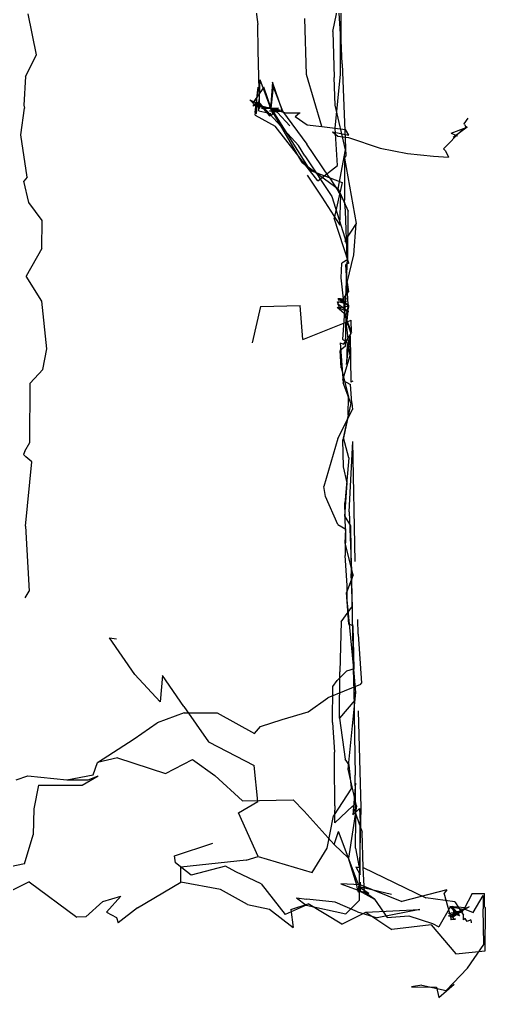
# Model space of a CAD drawing. Extents: x -23.69 to -18.89, y 7.29 to 15.59.
# Drawn here: x -20.105 to -18.887, y 7.304 to 9.864 of the extents above; entities that cross this region are included whole.
import ezdxf

# ---------------------------------------------------------------- set-up
doc = ezdxf.new("R2010")
doc.units = 0

msp = doc.modelspace()

# ---------------------------------------------------------------- linework, layer by layer
at = {"layer": 'SKELETON'}
for p, q in [((-19.264, 9.809, 0.285), (-19.264, 10.039, 0.488)), ((-19.285999, 9.833, 2.518), (-19.261999, 9.953, 2.487)), ((-19.266001, 9.827, -1.092), (-19.274, 9.943, -1.101)), ((-19.49, 9.91, 0.32), (-19.482, 9.851, 0.316)), ((-20.061001, 9.772, 2.863), (-20.083, 9.879, 2.841)), ((-19.355, 9.72, 4.549), (-19.358999, 9.867, 4.56)), ((-19.481001, 9.783, 0.324), (-19.482, 9.851, 0.316)), ((-19.285999, 9.833, 2.518), (-19.283001, 9.712, 2.523)), ((-19.266001, 9.721, -1.096), (-19.266001, 9.827, -1.092)), ((-19.261999, 9.748, 0.265), (-19.264, 9.809, 0.285)), ((-19.478001, 9.646, 0.364), (-19.481001, 9.783, 0.324)), ((-20.09, 9.715, 2.836), (-20.061001, 9.772, 2.863)), ((-19.261999, 9.748, 0.265), (-19.252001, 9.506, 0.206)), ((-20.09, 9.715, 2.836), (-20.094, 9.64, 2.835)), ((-19.48, 9.625, -0.262), (-19.476, 9.706, -0.275)), ((-19.443001, 9.617, -0.374), (-19.476, 9.706, -0.275)), ((-19.315001, 9.584, 4.668), (-19.355, 9.72, 4.549)), ((-19.280001, 9.64, 2.516), (-19.283001, 9.712, 2.523)), ((-19.280001, 9.58, -1.099), (-19.266001, 9.721, -1.096)), ((-19.466999, 9.687, 3.933), (-19.495001, 9.646, 3.97)), ((-19.489, 9.614, -0.959), (-19.481001, 9.687, -0.88)), ((-19.489, 9.621, -0.81), (-19.481001, 9.687, -0.88)), ((-19.447001, 9.631, 3.944), (-19.466999, 9.687, 3.933)), ((-19.444, 9.7, 1.815), (-19.448999, 9.63, 1.993)), ((-19.441999, 9.688, 2.119), (-19.448, 9.632, 2.006)), ((-19.417999, 9.624, 1.775), (-19.444, 9.7, 1.815)), ((-19.441999, 9.688, 2.119), (-19.417999, 9.625, 2.197)), ((-19.503, 9.654, 4.045), (-19.482, 9.643, 4.069)), ((-19.503, 9.654, 4.045), (-19.495001, 9.646, 3.97)), ((-20.101999, 9.562, 2.835), (-20.093, 9.632, 2.835)), ((-20.094, 9.64, 2.835), (-20.093, 9.632, 2.835)), ((-19.485001, 9.648, 3.69), (-19.495001, 9.637, 3.786)), ((-19.49, 9.639, 3.805), (-19.495001, 9.644, 3.859)), ((-19.495001, 9.644, 3.859), (-19.447001, 9.631, 3.944)), ((-19.49, 9.639, 3.805), (-19.495001, 9.637, 3.786)), ((-19.486, 9.618, -0.732), (-19.483, 9.649, -0.598)), ((-19.479, 9.63, 3.567), (-19.485001, 9.648, 3.69)), ((-19.483, 9.649, -0.598), (-19.452, 9.612, -0.506)), ((-19.482, 9.643, 4.069), (-19.475, 9.638, 4.178)), ((-19.476, 9.638, 3.485), (-19.479, 9.63, 3.567)), ((-19.478001, 9.646, 0.364), (-19.375999, 9.534, 0.241)), ((-19.471001, 9.634, 3.343), (-19.476, 9.638, 3.485)), ((-19.475, 9.638, 4.178), (-19.409, 9.62, 4.283)), ((-19.471001, 9.63, 3.299), (-19.471001, 9.634, 3.343)), ((-19.427999, 9.631, 3.18), (-19.471001, 9.63, 3.299)), ((-19.452999, 9.634, 2.659), (-19.454, 9.633, 2.732)), ((-19.454, 9.633, 2.732), (-19.429001, 9.632, 2.869)), ((-19.445, 9.625, 2.533), (-19.452999, 9.634, 2.659)), ((-19.448999, 9.63, 1.993), (-19.448, 9.632, 2.006)), ((-19.417999, 9.625, 2.197), (-19.448, 9.632, 2.251)), ((-19.448, 9.632, 2.251), (-19.426001, 9.624, 2.416)), ((-19.447001, 9.631, 3.944), (-19.346001, 9.47, 3.988)), ((-19.429001, 9.632, 2.869), (-19.444, 9.627, 3.032)), ((-19.444, 9.627, 3.032), (-19.427999, 9.631, 3.18)), ((-19.253, 9.523, 2.503), (-19.280001, 9.64, 2.516)), ((-19.489, 9.621, -0.81), (-19.486, 9.618, -0.732)), ((-19.489, 9.614, -0.959), (-19.437, 9.585, -1.052)), ((-19.48, 9.625, -0.262), (-19.448, 9.618, -0.074)), ((-19.440001, 9.622, 1.4), (-19.452, 9.625, 1.569)), ((-19.452, 9.625, 1.569), (-19.436001, 9.623, 1.683)), ((-19.452, 9.612, -0.506), (-19.443001, 9.617, -0.374)), ((-19.365999, 9.49, 2.503), (-19.445, 9.625, 2.533)), ((-19.426001, 9.624, 2.416), (-19.445, 9.625, 2.533)), ((-19.438, 9.622, 1.284), (-19.440001, 9.622, 1.4)), ((-19.431, 9.621, 1.204), (-19.438, 9.622, 1.284)), ((-19.436001, 9.623, 1.683), (-19.417999, 9.624, 1.775)), ((-19.431, 9.621, 1.204), (-19.399, 9.586, 1.083)), ((-19.417999, 9.624, 1.775), (-19.354, 9.538, 1.76)), ((-19.409, 9.62, 4.283), (-19.372, 9.62, 4.367)), ((-19.385, 9.61, 4.447), (-19.372999, 9.62, 4.447)), ((-19.385, 9.61, 4.447), (-19.353001, 9.588, 4.567)), ((-19.372999, 9.62, 4.447), (-19.372, 9.62, 4.367)), ((-18.943001, 9.591, 4.383), (-18.931999, 9.606, 4.268)), ((-19.325001, 9.442, -1.081), (-19.437, 9.585, -1.052)), ((-19.353001, 9.588, 4.567), (-19.315001, 9.584, 4.668)), ((-19.315001, 9.584, 4.668), (-19.253, 9.576, 4.741)), ((-19.274, 9.482, -1.096), (-19.280001, 9.58, -1.099)), ((-19.243999, 9.561, 4.761), (-19.253, 9.576, 4.741)), ((-18.976999, 9.567, 4.674), (-18.937, 9.581, 4.547)), ((-18.971001, 9.556, 4.783), (-18.934999, 9.583, 4.779)), ((-18.934999, 9.583, 4.779), (-18.950001, 9.574, 4.909)), ((-18.941999, 9.589, 4.481), (-18.943001, 9.591, 4.383)), ((-18.941999, 9.589, 4.481), (-18.937, 9.581, 4.547)), ((-20.086, 9.451, 2.835), (-20.101999, 9.562, 2.835)), ((-19.287001, 9.57, 4.77), (-19.243999, 9.561, 4.761)), ((-19.287001, 9.57, 4.77), (-19.273001, 9.559, 4.795)), ((-19.273001, 9.559, 4.795), (-19.245001, 9.555, 4.884)), ((-19.245001, 9.555, 4.884), (-19.162001, 9.527, 5.005)), ((-18.997, 9.526, 4.94), (-18.950001, 9.574, 4.909)), ((-18.976999, 9.567, 4.674), (-18.961, 9.56, 4.694)), ((-18.961, 9.56, 4.694), (-18.971001, 9.556, 4.783)), ((-19.358999, 9.507, 0.195), (-19.375999, 9.534, 0.241)), ((-19.296, 9.451, 1.673), (-19.354, 9.538, 1.76)), ((-19.162001, 9.527, 5.005), (-19.091, 9.513, 5.115)), ((-18.997, 9.526, 4.94), (-18.990999, 9.52, 5.011)), ((-19.358999, 9.507, 0.195), (-19.289, 9.401, 0.101)), ((-19.271999, 9.421, 2.517), (-19.253, 9.523, 2.503)), ((-19.256001, 9.501, 0.197), (-19.252001, 9.506, 0.206)), ((-19.256001, 9.501, 0.197), (-19.225, 9.33, 0.158)), ((-19.256001, 9.501, 0.197), (-19.256001, 9.391, 0.297)), ((-19.091, 9.513, 5.115), (-19.023001, 9.506, 5.121)), ((-19.023001, 9.506, 5.121), (-18.983999, 9.504, 5.126)), ((-18.990999, 9.52, 5.011), (-18.983999, 9.504, 5.126)), ((-19.365999, 9.49, 2.503), (-19.271999, 9.421, 2.517)), ((-19.325001, 9.442, -1.081), (-19.274, 9.482, -1.096)), ((-20.086, 9.451, 2.835), (-20.094, 9.441, 2.834)), ((-19.353001, 9.457, 1.34), (-19.315001, 9.399, 1.359)), ((-19.346001, 9.47, 3.988), (-19.261999, 9.437, 4.007)), ((-19.296, 9.451, 1.673), (-19.271, 9.414, 1.644)), ((-20.080999, 9.385, 2.836), (-20.094, 9.441, 2.834)), ((-19.261999, 9.437, 4.007), (-19.283001, 9.344, 4.042)), ((-19.271999, 9.421, 2.517), (-19.246, 9.362, 2.511)), ((-19.315001, 9.399, 1.359), (-19.268, 9.326, 1.427)), ((-19.289, 9.401, 0.101), (-19.25, 9.279, 0.082)), ((-19.264999, 9.404, 1.598), (-19.271, 9.414, 1.644)), ((-19.268, 9.326, 1.427), (-19.264999, 9.404, 1.598)), ((-20.046, 9.338, 2.859), (-20.080999, 9.385, 2.836)), ((-19.253, 9.363, 0.303), (-19.256001, 9.391, 0.297)), ((-19.249001, 9.239, 0.336), (-19.253, 9.363, 0.303)), ((-19.247, 9.236, 2.513), (-19.246, 9.362, 2.511)), ((-20.047001, 9.265, 2.867), (-20.046, 9.338, 2.859)), ((-19.243999, 9.226, 4.039), (-19.283001, 9.344, 4.042)), ((-19.225, 9.33, 0.158), (-19.254999, 9.285, 0.093)), ((-19.231001, 9.248, 0.201), (-19.225, 9.33, 0.158)), ((-19.254999, 9.285, 0.093), (-19.25, 9.279, 0.082)), ((-20.047001, 9.265, 2.867), (-20.087999, 9.192, 2.836)), ((-19.249001, 9.176, 0.219), (-19.231001, 9.248, 0.201)), ((-19.264, 9.188, 2.522), (-19.263, 9.226, 2.512)), ((-19.247, 9.236, 2.513), (-19.263, 9.226, 2.512)), ((-19.249001, 9.239, 0.336), (-19.253, 9.136, 0.416)), ((-19.243999, 9.226, 4.039), (-19.252001, 9.223, 4.002)), ((-19.246, 9.118, 4.024), (-19.252001, 9.223, 4.002)), ((-20.047001, 9.127, 2.862), (-20.087999, 9.192, 2.836)), ((-19.253, 9.085, 2.521), (-19.264, 9.188, 2.522)), ((-19.249001, 9.176, 0.219), (-19.245001, 9.151, 0.166)), ((-19.264, 9.126, 0.119), (-19.245001, 9.151, 0.166)), ((-20.034, 9.002, 2.875), (-20.047001, 9.127, 2.862)), ((-19.475, 9.113, 2.784), (-19.372, 9.115, 2.727)), ((-19.365, 9.026, 2.794), (-19.372, 9.115, 2.727)), ((-19.274, 9.125, -0.481), (-19.25, 9.126, -0.47)), ((-19.268999, 9.109, -0.607), (-19.274, 9.125, -0.481)), ((-19.273001, 9.134, -0.048), (-19.267, 9.134, -0.003)), ((-19.273001, 9.134, -0.048), (-19.245001, 9.115, -0.02)), ((-19.273001, 9.119, -0.813), (-19.27, 9.124, -0.68)), ((-19.245001, 9.099, -0.866), (-19.273001, 9.119, -0.813)), ((-19.271999, 9.134, -0.262), (-19.247999, 9.133, -0.342)), ((-19.271999, 9.134, -0.262), (-19.245001, 9.116, -0.245)), ((-19.247999, 9.133, -0.342), (-19.271999, 9.129, -0.399)), ((-19.25, 9.126, -0.47), (-19.271999, 9.129, -0.399)), ((-19.246, 9.119, -0.656), (-19.27, 9.124, -0.68)), ((-19.264, 9.126, 0.119), (-19.267, 9.134, -0.003)), ((-19.253, 9.136, 0.416), (-19.261, 9.027, 0.437)), ((-19.245001, 9.116, -0.245), (-19.25, 9.092, -0.124)), ((-19.25, 9.092, -0.124), (-19.245001, 9.115, -0.02)), ((-19.247, 9.113, -0.629), (-19.246, 9.119, -0.656)), ((-19.246, 9.118, 4.024), (-19.245001, 9.11, 4.04)), ((-19.475, 9.113, 2.784), (-19.497, 9.018, 2.816)), ((-19.275, 9.111, -0.901), (-19.245001, 9.099, -0.866)), ((-19.275, 9.111, -0.901), (-19.250999, 9.091, -0.978)), ((-19.247, 9.113, -0.629), (-19.268999, 9.109, -0.607)), ((-19.253, 9.009, -1.089), (-19.250999, 9.091, -0.978)), ((-19.25, 9.059, 4.038), (-19.245001, 9.11, 4.04)), ((-19.365, 9.026, 2.794), (-19.238001, 9.077, 2.733)), ((-19.253, 9.085, 2.521), (-19.237, 9.045, 2.6)), ((-19.253, 9.085, 2.521), (-19.239, 9.042, 2.478)), ((-19.237, 9.045, 2.6), (-19.238001, 9.077, 2.733)), ((-19.239, 9.042, 2.478), (-19.253, 9.02, 2.463)), ((-19.25, 9.059, 4.038), (-19.242001, 8.984, 4.011)), ((-19.267, 9.018, 2.479), (-19.259001, 8.913, 2.516)), ((-19.267, 9.018, 2.479), (-19.257999, 9.014, 2.464)), ((-19.261, 9.027, 0.437), (-19.25, 9.02, 0.44)), ((-19.257999, 9.014, 2.464), (-19.253, 9.02, 2.463)), ((-19.25, 8.961, 0.439), (-19.240999, 9.036, 0.882)), ((-19.249001, 9.016, 0.427), (-19.25, 9.02, 0.44)), ((-19.249001, 9.016, 0.427), (-19.25, 8.961, 0.439)), ((-19.240999, 9.036, 0.882), (-19.239, 8.915, 0.914)), ((-20.045, 8.948, 2.865), (-20.034, 9.002, 2.875)), ((-19.253, 9.009, -1.089), (-19.267, 8.998, -1.094)), ((-19.264, 8.952, -1.095), (-19.267, 8.998, -1.094)), ((-19.242001, 8.984, 4.011), (-19.261, 8.92, 4.024)), ((-20.045, 8.948, 2.865), (-20.077999, 8.912, 2.836)), ((-19.264, 8.952, -1.095), (-19.245001, 8.876, -1.075)), ((-20.079, 8.757, 2.838), (-20.077999, 8.912, 2.836)), ((-19.261, 8.92, 4.024), (-19.24, 8.909, 4.042)), ((-19.239, 8.86, 2.497), (-19.259001, 8.913, 2.516)), ((-19.236, 8.861, 4.026), (-19.24, 8.909, 4.042)), ((-19.233999, 8.917, 0.947), (-19.239, 8.915, 0.914)), ((-19.239, 8.86, 2.497), (-19.257999, 8.769, 2.529)), ((-19.246, 8.829, -1.088), (-19.245001, 8.876, -1.075)), ((-19.236, 8.861, 4.026), (-19.235001, 8.843, 4.046)), ((-19.273001, 8.767, 4.051), (-19.235001, 8.843, 4.046)), ((-19.246, 8.829, -1.088), (-19.26, 8.764, -1.092)), ((-20.091999, 8.734, 2.834), (-20.079, 8.757, 2.838)), ((-19.273001, 8.767, 4.051), (-19.309999, 8.642, 4.039)), ((-19.257999, 8.693, -1.091), (-19.26, 8.764, -1.092)), ((-19.243999, 8.717, 2.547), (-19.257999, 8.769, 2.529)), ((-19.243, 8.575, -0.982), (-19.233999, 8.759, -0.73)), ((-19.228001, 8.445, -0.658), (-19.233999, 8.759, -0.73)), ((-20.091999, 8.734, 2.834), (-20.094999, 8.725, 2.836)), ((-20.094999, 8.725, 2.836), (-20.089001, 8.719, 2.835)), ((-20.09, 8.538, 2.84), (-20.073, 8.706, 2.839)), ((-20.073, 8.706, 2.839), (-20.089001, 8.719, 2.835)), ((-19.243999, 8.717, 2.547), (-19.254, 8.607, 2.53)), ((-19.249001, 8.651, -1.089), (-19.257999, 8.693, -1.091)), ((-19.305, 8.615, 4.029), (-19.309999, 8.642, 4.039)), ((-19.254999, 8.563, -1.09), (-19.249001, 8.651, -1.089)), ((-19.273001, 8.542, 4.05), (-19.305, 8.615, 4.029)), ((-19.254, 8.607, 2.53), (-19.254999, 8.599, 2.516)), ((-19.253, 8.526, 2.525), (-19.254999, 8.599, 2.516)), ((-19.254999, 8.563, -1.09), (-19.24, 8.539, -1.079)), ((-19.243, 8.575, -0.982), (-19.236, 8.399, -0.982)), ((-20.09, 8.538, 2.84), (-20.08, 8.368, 2.836)), ((-19.273001, 8.542, 4.05), (-19.252001, 8.53, 4.042)), ((-19.254, 8.493, 4.03), (-19.252001, 8.53, 4.042)), ((-19.253, 8.526, 2.525), (-19.254, 8.461, 2.528)), ((-19.24, 8.539, -1.079), (-19.238001, 8.413, -1.082)), ((-19.233, 8.41, 4.007), (-19.254, 8.493, 4.03)), ((-19.249001, 8.382, 2.514), (-19.254, 8.461, 2.528)), ((-19.233, 8.41, 4.007), (-19.25, 8.364, 4.051)), ((-19.235001, 8.328, -1.063), (-19.238001, 8.413, -1.082)), ((-19.235001, 8.303, -0.983), (-19.236, 8.399, -0.982)), ((-19.249001, 8.345, 2.513), (-19.249001, 8.382, 2.514)), ((-20.091, 8.35, 2.821), (-20.08, 8.368, 2.836)), ((-19.243999, 8.281, 4.05), (-19.25, 8.364, 4.051)), ((-19.264, 8.287, -1.092), (-19.235001, 8.328, -1.063)), ((-19.232, 8.173, 2.513), (-19.249001, 8.345, 2.513)), ((-19.231001, 8.127, -0.995), (-19.235001, 8.303, -0.983)), ((-19.264, 8.287, -1.092), (-19.268, 8.156, -1.094)), ((-19.233, 8.277, 4.018), (-19.243999, 8.281, 4.05)), ((-19.23, 8.164, 4.026), (-19.233, 8.277, 4.018)), ((-19.219999, 8.255, 3.073), (-19.221001, 8.293, 3.078)), ((-19.804001, 8.149, -1.094), (-19.870001, 8.245, -1.094)), ((-19.870001, 8.245, -1.094), (-19.851999, 8.243, -1.09)), ((-19.219999, 8.255, 3.073), (-19.211, 8.127, 3.059)), ((-19.226, 8.102, 2.502), (-19.232, 8.173, 2.513)), ((-19.804001, 8.149, -1.094), (-19.738001, 8.078, -1.094)), ((-19.732, 8.147, -1.095), (-19.738001, 8.078, -1.094)), ((-19.676001, 8.066, -1.095), (-19.732, 8.147, -1.095)), ((-19.275, 8.134, 4.044), (-19.25, 8.158, 4.051)), ((-19.268999, 8.035, -1.093), (-19.268, 8.156, -1.094)), ((-19.23, 8.164, 4.026), (-19.25, 8.158, 4.051)), ((-19.214001, 8.123, 3.059), (-19.299, 8.088, 2.98)), ((-19.287001, 8.024, 4.03), (-19.285999, 8.118, 4.05)), ((-19.285999, 8.118, 4.05), (-19.275, 8.134, 4.044)), ((-19.229, 8.082, -1.066), (-19.231001, 8.127, -0.995)), ((-19.231001, 8.127, -0.995), (-19.23, 8.042, -0.978)), ((-19.214001, 8.123, 3.059), (-19.211, 8.127, 3.059)), ((-19.246, 7.902, 2.517), (-19.226, 8.102, 2.502)), ((-19.676001, 8.066, -1.095), (-19.611, 7.973, -1.095)), ((-19.351, 8.052, 2.893), (-19.299, 8.088, 2.98)), ((-19.229, 8.082, -1.066), (-19.268999, 8.035, -1.093)), ((-19.674999, 8.049, 2.725), (-19.746, 8.023, 2.718)), ((-19.674999, 8.049, 2.725), (-19.589001, 8.049, 2.749)), ((-19.589001, 8.049, 2.749), (-19.490999, 7.995, 2.812)), ((-19.419001, 8.032, 2.841), (-19.351, 8.052, 2.893)), ((-19.23, 8.042, -0.978), (-19.228001, 7.886, -0.98)), ((-19.212, 7.801, 0.845), (-19.219, 8.054, 1.249)), ((-19.806, 7.981, 2.667), (-19.746, 8.023, 2.718)), ((-19.490999, 7.995, 2.812), (-19.475, 8.013, 2.828)), ((-19.475, 8.013, 2.828), (-19.419001, 8.032, 2.841)), ((-19.287001, 8.024, 4.03), (-19.282, 7.946, 4.047)), ((-19.268999, 8.035, -1.093), (-19.254, 7.928, -1.094)), ((-19.902, 7.919, 2.594), (-19.806, 7.981, 2.667)), ((-19.611, 7.973, -1.095), (-19.492001, 7.911, -1.075)), ((-19.282, 7.916, 4.03), (-19.282, 7.946, 4.047)), ((-19.913, 7.887, 2.608), (-19.902, 7.919, 2.594)), ((-19.849001, 7.931, 2.587), (-19.902, 7.919, 2.594)), ((-19.849001, 7.931, 2.587), (-19.724001, 7.89, 2.604)), ((-19.724001, 7.89, 2.604), (-19.653, 7.927, 2.586)), ((-19.653, 7.927, 2.586), (-19.594999, 7.885, 2.611)), ((-19.482, 7.817, -1.094), (-19.492001, 7.911, -1.075)), ((-19.281, 7.806, 4.032), (-19.282, 7.916, 4.03)), ((-19.243, 7.913, -1.091), (-19.254, 7.928, -1.094)), ((-19.237, 7.852, -1.092), (-19.243, 7.913, -1.091)), ((-19.982, 7.874, 2.634), (-19.913, 7.887, 2.608)), ((-19.521999, 7.819, 2.592), (-19.594999, 7.885, 2.611)), ((-19.224001, 7.806, 2.509), (-19.246, 7.902, 2.517)), ((-19.226, 7.772, -0.974), (-19.228001, 7.886, -0.98)), ((-20.114, 7.874, 2.635), (-20.084, 7.884, 2.665)), ((-20.084, 7.884, 2.665), (-19.982, 7.874, 2.634)), ((-20.056, 7.86, 2.828), (-20.068001, 7.798, 2.844)), ((-20.056, 7.86, 2.828), (-19.941999, 7.86, 2.751)), ((-19.982, 7.874, 2.634), (-19.926001, 7.874, 2.679)), ((-19.941999, 7.86, 2.751), (-19.9, 7.884, 2.762)), ((-19.926001, 7.874, 2.679), (-19.9, 7.884, 2.762)), ((-19.226999, 7.865, -0.519), (-19.233999, 7.782, -0.636)), ((-19.237, 7.852, -1.092), (-19.284, 7.779, -1.093)), ((-19.533001, 7.787, -1.094), (-19.482, 7.817, -1.094)), ((-19.521999, 7.819, 2.592), (-19.389999, 7.821, 2.593)), ((-19.389999, 7.821, 2.593), (-19.361, 7.792, 2.586)), ((-20.068001, 7.798, 2.844), (-20.07, 7.73, 2.835)), ((-19.481001, 7.673, -1.082), (-19.533001, 7.787, -1.094)), ((-19.283001, 7.704, 2.584), (-19.361, 7.792, 2.586)), ((-19.281, 7.761, 4.041), (-19.233999, 7.806, 4.053)), ((-19.281, 7.806, 4.032), (-19.281, 7.794, 4.041)), ((-19.281, 7.761, 4.041), (-19.281, 7.794, 4.041)), ((-19.224001, 7.806, 2.509), (-19.245001, 7.669, 2.527)), ((-19.233999, 7.806, 4.053), (-19.209, 7.737, 4.036)), ((-19.216, 7.799, -0.682), (-19.233999, 7.782, -0.636)), ((-19.216999, 7.579, 1.042), (-19.212, 7.801, 0.845)), ((-19.216, 7.799, -0.682), (-19.215, 7.764, -0.77)), ((-19.301001, 7.695, -1.088), (-19.284, 7.779, -1.093)), ((-19.226999, 7.695, -0.952), (-19.226, 7.772, -0.974)), ((-19.215, 7.625, -0.749), (-19.215, 7.764, -0.77)), ((-19.283001, 7.704, 2.584), (-19.271, 7.738, 2.618)), ((-19.219999, 7.601, 2.659), (-19.271, 7.738, 2.618)), ((-19.207001, 7.644, 4.04), (-19.209, 7.737, 4.036)), ((-20.093, 7.654, 2.915), (-20.07, 7.73, 2.835)), ((-19.700001, 7.675, -0.51), (-19.6, 7.708, -0.421)), ((-19.34, 7.631, -1.065), (-19.301001, 7.695, -1.088)), ((-19.245001, 7.669, 2.527), (-19.283001, 7.704, 2.584)), ((-19.226999, 7.695, -0.952), (-19.216999, 7.644, -0.869)), ((-19.698, 7.656, -0.525), (-19.700001, 7.675, -0.51)), ((-19.657, 7.624, -0.536), (-19.698, 7.656, -0.525)), ((-19.513, 7.663, -1.093), (-19.684, 7.645, -1.097)), ((-19.513, 7.663, -1.093), (-19.481001, 7.673, -1.082)), ((-19.481001, 7.673, -1.082), (-19.34, 7.631, -1.065)), ((-19.223, 7.598, 2.486), (-19.245001, 7.669, 2.527)), ((-20.093, 7.654, 2.915), (-20.181, 7.635, 2.962)), ((-19.684, 7.606, -1.123), (-19.684, 7.645, -1.097)), ((-19.566999, 7.648, -0.756), (-19.657, 7.624, -0.536)), ((-19.540001, 7.633, -0.797), (-19.566999, 7.648, -0.756)), ((-19.474001, 7.601, -0.693), (-19.540001, 7.633, -0.797)), ((-19.226, 7.646, -0.755), (-19.215, 7.625, -0.749)), ((-19.226, 7.646, -0.755), (-19.216999, 7.644, -0.869)), ((-19.202999, 7.579, 4.04), (-19.207001, 7.644, 4.04)), ((-19.207001, 7.644, 4.04), (-19.042999, 7.565, 4.042)), ((-20.08, 7.607, -1.126), (-20.163, 7.566, -1.125)), ((-20.08, 7.607, -1.126), (-19.955999, 7.514, -1.12)), ((-19.797001, 7.539, -1.124), (-19.684, 7.606, -1.123)), ((-19.58, 7.587, -1.094), (-19.684, 7.606, -1.123)), ((-19.218, 7.588, 3.364), (-19.216, 7.604, 3.49)), ((-19.216, 7.604, 3.49), (-19.216, 7.594, 3.573)), ((-19.215, 7.596, 3.757), (-19.215, 7.606, 3.907)), ((-19.215, 7.606, 3.907), (-19.215, 7.599, 3.936)), ((-19.509001, 7.547, -1.129), (-19.58, 7.587, -1.094)), ((-19.474001, 7.601, -0.693), (-19.410999, 7.521, -0.712)), ((-19.215, 7.599, 3.936), (-19.264999, 7.601, 4.029)), ((-19.264999, 7.601, 4.029), (-19.202999, 7.579, 4.04)), ((-19.222, 7.588, 2.365), (-19.223, 7.598, 2.486)), ((-19.219, 7.58, 2.292), (-19.222, 7.588, 2.365)), ((-19.219999, 7.601, 2.659), (-19.106001, 7.555, 2.62)), ((-19.219, 7.585, 2.11), (-19.216, 7.6, 2.122)), ((-19.216, 7.6, 2.122), (-19.219, 7.58, 2.292)), ((-19.218, 7.585, 1.9), (-19.219, 7.585, 2.11)), ((-19.218, 7.59, 1.377), (-19.218, 7.595, 1.48)), ((-19.218, 7.595, 1.48), (-19.216999, 7.594, 1.532)), ((-19.216, 7.595, 1.678), (-19.218, 7.585, 1.858)), ((-19.216999, 7.594, 1.268), (-19.218, 7.59, 1.377)), ((-19.218, 7.588, 3.364), (-19.215, 7.587, 3.288)), ((-19.218, 7.585, 1.858), (-19.218, 7.585, 1.9)), ((-19.216999, 7.594, 1.532), (-19.216, 7.595, 1.678)), ((-19.216999, 7.594, 1.268), (-19.132999, 7.574, 1.34)), ((-19.215, 7.581, 0.958), (-19.216999, 7.579, 1.042)), ((-19.216, 7.594, 3.573), (-19.215, 7.596, 3.757)), ((-19.216, 7.595, 3.123), (-19.215, 7.587, 3.288)), ((-19.215, 7.593, 0.295), (-19.216, 7.589, 0.364)), ((-19.216, 7.589, 0.364), (-19.215, 7.592, 0.451)), ((-19.216, 7.559, -0.59), (-19.216, 7.583, -0.519)), ((-19.216, 7.583, -0.519), (-19.177, 7.561, -0.352)), ((-19.215, 7.58, 0.683), (-19.215, 7.594, 0.845)), ((-19.215, 7.594, 0.845), (-19.215, 7.581, 0.958)), ((-19.215, 7.593, 0.295), (-19.195, 7.578, 0.142)), ((-19.215, 7.592, 0.451), (-19.215, 7.581, 0.586)), ((-19.215, 7.581, 0.586), (-19.215, 7.58, 0.683)), ((-19.212, 7.59, -0.034), (-19.191999, 7.577, -0.109)), ((-19.212, 7.59, -0.034), (-19.195, 7.578, 0.142)), ((-19.177, 7.561, -0.352), (-19.205999, 7.581, -0.228)), ((-19.205999, 7.581, -0.228), (-19.191999, 7.577, -0.109)), ((-18.988001, 7.586, 2.553), (-19.106001, 7.555, 2.62)), ((-18.988001, 7.586, 2.553), (-18.995001, 7.577, 2.473)), ((-19.888, 7.555, -1.127), (-19.931999, 7.515, -1.128)), ((-19.888, 7.555, -1.127), (-19.841, 7.569, -1.116)), ((-19.841, 7.569, -1.116), (-19.878, 7.527, -1.103)), ((-19.381001, 7.565, -0.796), (-19.354, 7.561, -0.804)), ((-19.381001, 7.565, -0.796), (-19.356001, 7.546, -0.728)), ((-19.280001, 7.553, -0.938), (-19.354, 7.561, -0.804)), ((-19.222, 7.528, -0.979), (-19.280001, 7.553, -0.938)), ((-19.252001, 7.523, -0.701), (-19.216, 7.559, -0.59)), ((-19.177, 7.561, -0.352), (-19.143999, 7.513, -0.344)), ((-18.966999, 7.554, 4.017), (-19.042999, 7.565, 4.042)), ((-18.976, 7.508, 2.509), (-18.995001, 7.577, 2.473)), ((-18.966999, 7.554, 4.017), (-18.944, 7.519, 3.92)), ((-18.922001, 7.576, -0.815), (-18.943001, 7.536, -0.721)), ((-18.922001, 7.576, -0.815), (-18.889, 7.576, -0.875)), ((-18.919001, 7.526, -0.633), (-18.893, 7.571, -0.571)), ((-18.893, 7.571, -0.571), (-18.893, 7.536, -0.457)), ((-18.889, 7.541, -0.993), (-18.889, 7.576, -0.875)), ((-19.878, 7.527, -1.103), (-19.851999, 7.513, -1.116)), ((-19.797001, 7.539, -1.124), (-19.848, 7.499, -1.129)), ((-19.509001, 7.547, -1.129), (-19.452, 7.535, -1.133)), ((-19.452, 7.535, -1.133), (-19.389999, 7.487, -1.131)), ((-19.356001, 7.546, -0.728), (-19.410999, 7.521, -0.712)), ((-19.396, 7.534, -1.091), (-19.351, 7.549, -1.128)), ((-19.396, 7.534, -1.091), (-19.389999, 7.487, -1.131)), ((-19.356001, 7.546, -0.728), (-19.252001, 7.523, -0.701)), ((-19.263, 7.496, -1.128), (-19.351, 7.549, -1.128)), ((-19.263, 7.496, -1.128), (-19.200001, 7.527, -1.096)), ((-19.222, 7.528, -0.979), (-19.17, 7.512, -0.996)), ((-19.200001, 7.527, -1.096), (-19.059, 7.534, -1.042)), ((-19.200001, 7.527, -1.096), (-19.132, 7.482, -1.129)), ((-19.059, 7.534, -1.042), (-19.17, 7.512, -0.996)), ((-18.978001, 7.542, -0.073), (-19.009001, 7.489, -0.136)), ((-18.983999, 7.525, 1.285), (-18.955999, 7.528, 1.244)), ((-18.940001, 7.539, 0.095), (-18.98, 7.542, 0.209)), ((-18.98, 7.542, 0.209), (-18.961, 7.523, 0.331)), ((-18.978001, 7.542, -0.073), (-18.945, 7.535, -0.01)), ((-18.976, 7.515, 1.522), (-18.929001, 7.542, 1.438)), ((-18.966999, 7.523, 0.652), (-18.975, 7.543, 0.69)), ((-18.954, 7.518, 0.783), (-18.975, 7.543, 0.69)), ((-18.975, 7.521, 1.309), (-18.929001, 7.542, 1.438)), ((-18.975, 7.52, 1.197), (-18.955999, 7.528, 1.244)), ((-18.964001, 7.521, 0.859), (-18.971001, 7.527, 0.866)), ((-18.971001, 7.527, 0.866), (-18.962999, 7.523, 0.92)), ((-18.945999, 7.528, 0.5), (-18.969999, 7.529, 0.348)), ((-18.969999, 7.529, 0.348), (-18.961, 7.523, 0.331)), ((-18.945999, 7.528, 0.5), (-18.964001, 7.523, 0.527)), ((-18.945, 7.535, -0.01), (-18.940001, 7.539, 0.095)), ((-18.943001, 7.536, -0.721), (-18.919001, 7.526, -0.633)), ((-18.891001, 7.443, -0.499), (-18.893, 7.536, -0.457)), ((-18.889, 7.541, -0.993), (-18.886999, 7.539, -1.048)), ((-18.888, 7.426, -1.106), (-18.886999, 7.539, -1.048)), ((-19.931999, 7.515, -1.128), (-19.955999, 7.514, -1.12)), ((-19.851999, 7.513, -1.116), (-19.848, 7.499, -1.129)), ((-19.143999, 7.513, -0.344), (-19.087, 7.518, -0.302)), ((-19.087, 7.518, -0.302), (-19.025, 7.498, -0.202)), ((-18.983999, 7.525, 1.285), (-18.975, 7.521, 1.309)), ((-18.983999, 7.518, 1.666), (-18.955999, 7.524, 1.683)), ((-18.976, 7.515, 1.522), (-18.983999, 7.518, 1.666)), ((-18.968, 7.509, 2.034), (-18.978001, 7.508, 2.14)), ((-18.978001, 7.508, 2.14), (-18.965, 7.509, 2.263)), ((-18.976, 7.508, 2.509), (-18.966, 7.51, 2.388)), ((-18.962, 7.52, 1.059), (-18.975, 7.52, 1.197)), ((-18.973, 7.514, 1.772), (-18.957001, 7.525, 1.76)), ((-18.973, 7.514, 1.772), (-18.968, 7.509, 1.942)), ((-18.968, 7.509, 1.942), (-18.968, 7.509, 2.034)), ((-18.966, 7.524, 0.606), (-18.966999, 7.523, 0.652)), ((-18.966, 7.524, 0.606), (-18.964001, 7.523, 0.527)), ((-18.965, 7.509, 2.263), (-18.966, 7.51, 2.388)), ((-18.954, 7.518, 0.783), (-18.964001, 7.521, 0.859)), ((-18.962999, 7.523, 0.92), (-18.959, 7.524, 0.957)), ((-18.959, 7.524, 0.957), (-18.962, 7.52, 1.059)), ((-18.955999, 7.524, 1.683), (-18.957001, 7.525, 1.76)), ((-18.944, 7.507, 3.825), (-18.944, 7.519, 3.92)), ((-18.940001, 7.511, 3.696), (-18.944, 7.507, 3.825)), ((-18.934999, 7.503, 3.572), (-18.940001, 7.511, 3.696)), ((-18.924999, 7.507, 3.461), (-18.934999, 7.503, 3.572)), ((-18.924999, 7.507, 3.461), (-18.924, 7.499, 3.435)), ((-19.028999, 7.494, -1.106), (-19.132, 7.482, -1.129)), ((-19.028999, 7.494, -1.106), (-18.964001, 7.418, -1.129)), ((-19.025, 7.498, -0.202), (-19.009001, 7.489, -0.136)), ((-18.964001, 7.418, -1.129), (-18.888, 7.426, -1.106)), ((-18.934, 7.381, -0.595), (-18.891001, 7.443, -0.499)), ((-18.99, 7.322, -0.662), (-18.934, 7.381, -0.595)), ((-19.052999, 7.336, -0.69), (-19.08, 7.332, -0.635)), ((-19.08, 7.332, -0.635), (-19.014999, 7.331, -0.508)), ((-19.052999, 7.336, -0.69), (-18.99, 7.322, -0.662)), ((-19.014999, 7.331, -0.508), (-19.009001, 7.304, -0.338)), ((-19.009001, 7.304, -0.338), (-18.969, 7.339, -0.204))]:
    msp.add_line(p, q, dxfattribs=at)

doc.saveas('drawing.dxf')
